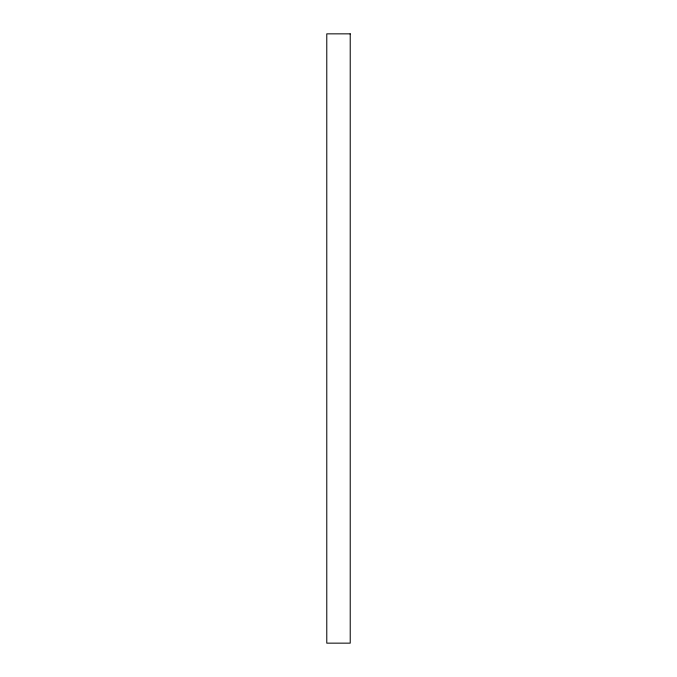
<?xml version="1.0" encoding="UTF-8"?>
<svg xmlns="http://www.w3.org/2000/svg" width="677" height="677" viewBox="0 0 677 677"><rect width="100%" height="100%" fill="white"/><g stroke="black" fill="none" stroke-linecap="round" stroke-linejoin="round"><path stroke-width="1.02" d="M350.221 33.85L326.779 33.85L326.779 643.15L350.221 643.15L350.221 33.85"/></g></svg>
